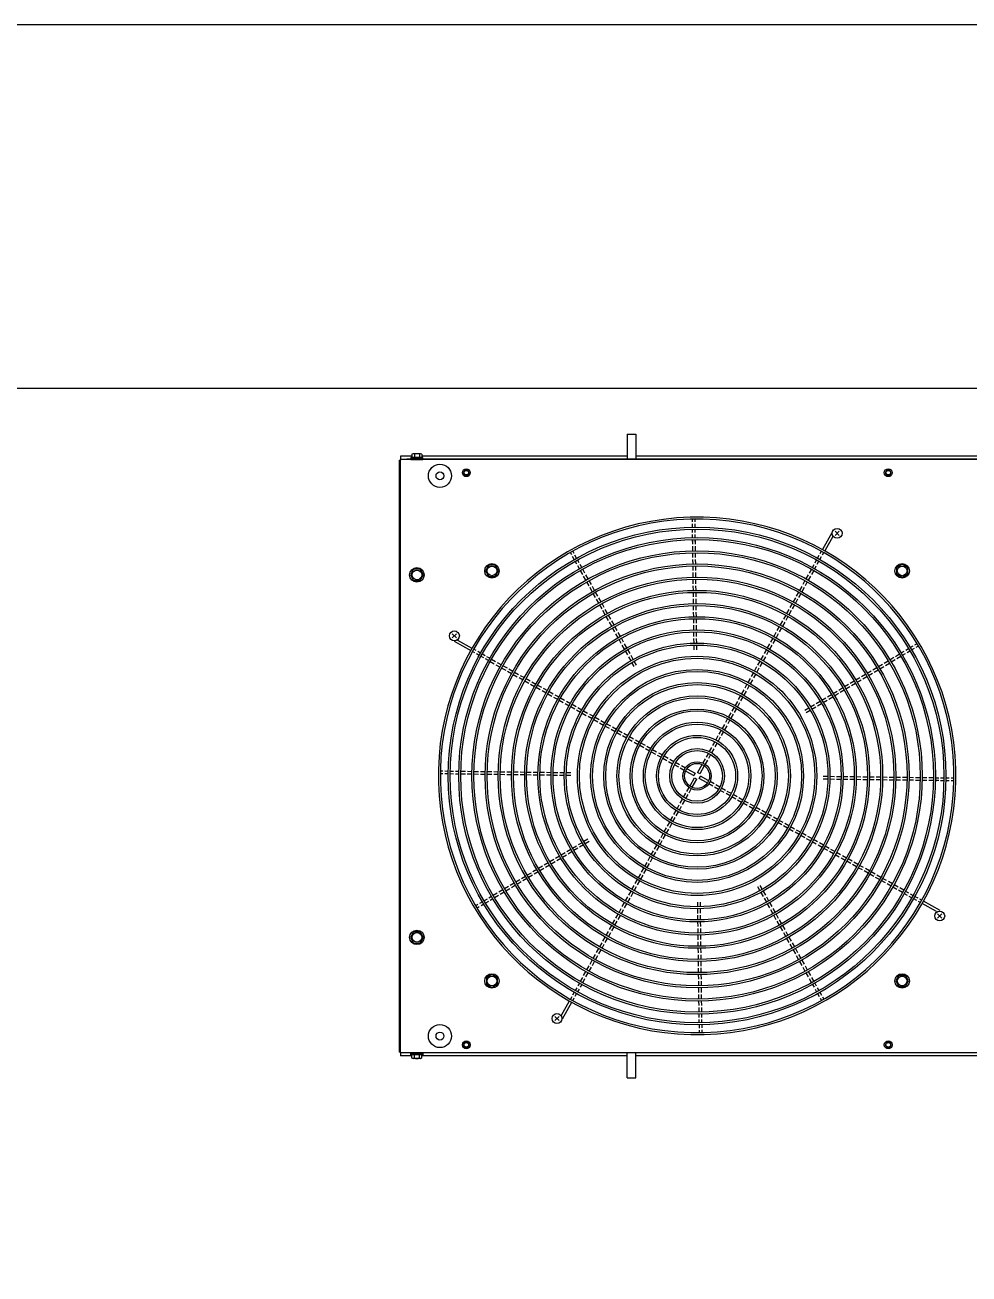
# Model space of a CAD drawing. Header units: millimetres. Extents: x -15161 to 10473752, y -72817 to 33960.
# Drawn here: x -504.7 to -361.5, y -33764.2 to -33574.7 of the extents above; entities that cross this region are included whole.
import ezdxf

# ---------------------------------------------------------------- set-up
doc = ezdxf.new("R2010")
doc.units = ezdxf.units.MM

# ---------------------------------------------------------------- blocks, each defined once
blk = doc.blocks.new('建築底圖1140116')
blk.add_lwpolyline([(1710.08, -21908.9), (-1953.16, -21908.9)])
blk = doc.blocks.new('NAILU')
at = {"linetype": 'ByBlock'}
for p, q in [((1.06, -1.06), (-1.06, 1.06)), ((-1.06, -1.06), (1.06, 1.06))]:
    blk.add_line(p, q, dxfattribs=at)
blk.add_circle((0, 0), 2.5, dxfattribs=at)
blk = doc.blocks.new('機組1140224')
at = {"color": 230}
for p, q in [((7945.38, -33636.75), (7945.38, -33640.57)), ((7945.38, -33636.75), (7946.68, -33636.75)), ((7946.68, -33636.75), (7946.68, -33640.57)), ((7910.86, -33730.5), (7910.86, -33640.7)), ((7910.86, -33640.7), (7910.98, -33640.7)), ((7910.98, -33640.07), (7910.98, -33640.7)), ((7912.73, -33640.07), (7910.98, -33640.07)), ((8090.98, -33640.6), (7910.98, -33640.6)), ((7910.98, -33644.1), (7910.98, -33640.6)), ((7910.98, -33730.48), (7910.98, -33640.72)), ((8090.86, -33640.6), (7911.1, -33640.6)), ((7911.98, -33640.57), (7911.95, -33640.6)), ((7912.58, -33640.57), (7911.98, -33640.57)), ((7912.58, -33640.28), (7912.58, -33640.6)), ((7914.38, -33640.28), (7912.58, -33640.28)), ((7912.58, -33640.44), (7914.38, -33640.44)), ((7912.58, -33640.6), (7914.38, -33640.6)), ((7912.73, -33639.8), (7912.73, -33640.28)), ((7914.04, -33639.73), (7912.92, -33639.73)), ((7913.11, -33639.8), (7913.11, -33640.28)), ((7913.48, -33640.44), (7913.32, -33640.28)), ((7913.64, -33640.44), (7913.48, -33640.28)), ((7913.86, -33639.8), (7913.86, -33640.28)), ((7914.23, -33639.8), (7914.23, -33640.28)), ((7945.38, -33640.07), (7914.23, -33640.07)), ((7914.38, -33640.6), (7914.38, -33640.28)), ((8087.6, -33640.57), (7914.38, -33640.57)), ((8055.28, -33640.07), (7946.68, -33640.07)), ((7955.28, -33650.05), (7955.27, -33649.65)), ((7955.29, -33650.85), (7955.28, -33650.35)), ((7955.68, -33650.05), (7955.67, -33649.65)), ((7955.69, -33650.85), (7955.68, -33650.35)), ((7955.3, -33651.65), (7955.29, -33651.15)), ((7955.31, -33652.45), (7955.3, -33651.95)), ((7955.7, -33651.65), (7955.69, -33651.15)), ((7955.71, -33652.45), (7955.7, -33651.95)), ((7976.4, -33651.74), (7974.99, -33654.26)), ((7976.56, -33652.28), (7975.34, -33654.45)), ((7976.92, -33651.47), (7977.55, -33652.11)), ((7976.92, -33652.11), (7977.55, -33651.47)), ((7955.32, -33653.45), (7955.31, -33652.75)), ((7955.33, -33653.45), (7955.32, -33652.75)), ((7955.34, -33654.45), (7955.33, -33653.75)), ((7955.72, -33653.45), (7955.71, -33652.75)), ((7955.73, -33653.45), (7955.72, -33652.75)), ((7955.74, -33654.45), (7955.73, -33653.75)), ((7936.97, -33655.06), (7936.77, -33654.72)), ((7937.36, -33655.76), (7937.11, -33655.33)), ((7937.32, -33654.87), (7937.12, -33654.52)), ((7937.71, -33655.57), (7937.46, -33655.13)), ((7937.75, -33656.46), (7937.5, -33656.02)), ((7938.1, -33656.26), (7937.85, -33655.83)), ((7955.35, -33655.45), (7955.34, -33654.75)), ((7955.37, -33656.45), (7955.36, -33655.75)), ((7955.75, -33655.45), (7955.74, -33654.75)), ((7955.77, -33656.45), (7955.76, -33655.75)), ((7973.87, -33656.27), (7974.11, -33655.83)), ((7974.22, -33656.46), (7974.46, -33656.03)), ((7974.26, -33655.57), (7974.5, -33655.13)), ((7974.61, -33655.76), (7974.85, -33655.33)), ((7974.65, -33654.87), (7974.85, -33654.52)), ((7975, -33655.07), (7975.19, -33654.72)), ((7938.14, -33657.16), (7937.9, -33656.72)), ((7938.49, -33656.96), (7938.24, -33656.53)), ((7938.63, -33658.03), (7938.29, -33657.42)), ((7938.98, -33657.84), (7938.64, -33657.22)), ((7939.47, -33658.71), (7939.12, -33658.1)), ((7955.38, -33657.45), (7955.37, -33656.75)), ((7955.39, -33658.45), (7955.38, -33657.75)), ((7955.78, -33657.45), (7955.77, -33656.75)), ((7955.79, -33658.45), (7955.78, -33657.75)), ((7972.84, -33658.1), (7972.5, -33658.71)), ((7973.33, -33657.22), (7972.99, -33657.84)), ((7973.68, -33657.42), (7973.34, -33658.03)), ((7973.48, -33656.96), (7973.72, -33656.53)), ((7973.83, -33657.16), (7974.07, -33656.72)), ((7939.12, -33658.9), (7938.77, -33658.29)), ((7939.61, -33659.78), (7939.26, -33659.16)), ((7939.95, -33659.58), (7939.61, -33658.97)), ((7940.09, -33660.65), (7939.75, -33660.04)), ((7940.44, -33660.45), (7940.1, -33659.84)), ((7955.4, -33659.45), (7955.4, -33658.75)), ((7955.42, -33660.45), (7955.41, -33659.75)), ((7955.8, -33659.45), (7955.8, -33658.75)), ((7955.82, -33660.45), (7955.81, -33659.75)), ((7971.86, -33659.84), (7971.52, -33660.45)), ((7972.21, -33660.04), (7971.87, -33660.65)), ((7972.35, -33658.97), (7972.01, -33659.58)), ((7972.7, -33659.16), (7972.36, -33659.78)), ((7973.19, -33658.29), (7972.85, -33658.9)), ((7940.58, -33661.52), (7940.24, -33660.91)), ((7940.93, -33661.33), (7940.59, -33660.71)), ((7941.07, -33662.39), (7940.73, -33661.78)), ((7941.42, -33662.2), (7941.08, -33661.59)), ((7955.43, -33661.45), (7955.42, -33660.75)), ((7955.44, -33662.45), (7955.43, -33661.75)), ((7955.83, -33661.45), (7955.82, -33660.75)), ((7955.84, -33662.45), (7955.83, -33661.75)), ((7970.89, -33661.59), (7970.54, -33662.2)), ((7971.23, -33661.78), (7970.89, -33662.39)), ((7971.37, -33660.71), (7971.03, -33661.33)), ((7971.72, -33660.91), (7971.38, -33661.52)), ((7941.56, -33663.27), (7941.22, -33662.65)), ((7941.91, -33663.07), (7941.57, -33662.46)), ((7942.05, -33664.14), (7941.71, -33663.53)), ((7942.4, -33663.94), (7942.06, -33663.33)), ((7955.46, -33663.45), (7955.45, -33662.75)), ((7955.47, -33664.45), (7955.46, -33663.75)), ((7955.86, -33663.45), (7955.85, -33662.75)), ((7955.87, -33664.45), (7955.86, -33663.75)), ((7969.91, -33663.33), (7969.57, -33663.94)), ((7970.26, -33663.53), (7969.91, -33664.14)), ((7970.4, -33662.46), (7970.05, -33663.07)), ((7970.75, -33662.65), (7970.4, -33663.27)), ((7942.54, -33665.01), (7942.2, -33664.4)), ((7942.89, -33664.81), (7942.55, -33664.2)), ((7943.03, -33665.88), (7942.68, -33665.27)), ((7943.38, -33665.69), (7943.03, -33665.08)), ((7955.48, -33665.45), (7955.47, -33664.75)), ((7955.5, -33666.45), (7955.49, -33665.75)), ((7955.88, -33665.45), (7955.87, -33664.75)), ((7955.9, -33666.45), (7955.89, -33665.75)), ((7968.93, -33665.08), (7968.59, -33665.69)), ((7969.28, -33665.27), (7968.94, -33665.88)), ((7969.42, -33664.2), (7969.08, -33664.81)), ((7969.77, -33664.4), (7969.43, -33665.01)), ((7943.52, -33666.76), (7943.17, -33666.14)), ((7943.86, -33666.56), (7943.52, -33665.95)), ((7944, -33667.63), (7943.66, -33667.02)), ((7944.35, -33667.43), (7944.01, -33666.82)), ((7944.84, -33668.3), (7944.5, -33667.69)), ((7955.51, -33667.45), (7955.5, -33666.75)), ((7955.52, -33668.45), (7955.51, -33667.75)), ((7955.91, -33667.45), (7955.9, -33666.75)), ((7955.92, -33668.45), (7955.91, -33667.75)), ((7967.46, -33667.69), (7967.12, -33668.3)), ((7967.95, -33666.82), (7967.61, -33667.43)), ((7968.3, -33667.02), (7967.96, -33667.63)), ((7968.44, -33665.95), (7968.1, -33666.56)), ((7968.79, -33666.14), (7968.45, -33666.76)), ((7919.12, -33668.18), (7921.64, -33669.59)), ((7919.66, -33668.02), (7921.84, -33669.24)), ((7922.45, -33669.58), (7922.1, -33669.39)), ((7944.49, -33668.5), (7944.15, -33667.89)), ((7944.98, -33669.37), (7944.64, -33668.76)), ((7945.33, -33669.18), (7944.99, -33668.57)), ((7945.47, -33670.25), (7945.13, -33669.63)), ((7945.82, -33670.05), (7945.48, -33669.44)), ((7955.53, -33669.45), (7955.53, -33668.75)), ((7955.93, -33669.45), (7955.93, -33668.75)), ((7966.49, -33669.44), (7966.14, -33670.05)), ((7966.84, -33669.63), (7966.49, -33670.25)), ((7966.98, -33668.57), (7966.63, -33669.18)), ((7967.32, -33668.76), (7966.98, -33669.37)), ((7967.81, -33667.89), (7967.47, -33668.5)), ((7987.64, -33669.54), (7988.07, -33669.28)), ((7987.84, -33669.88), (7988.27, -33669.63)), ((7988.32, -33669.13), (7988.75, -33668.87)), ((7988.53, -33669.47), (7988.96, -33669.22)), ((7989.01, -33668.72), (7989.36, -33668.52)), ((7989.22, -33669.06), (7989.56, -33668.86)), ((7922.25, -33669.93), (7921.9, -33669.73)), ((7922.95, -33670.32), (7922.52, -33670.08)), ((7923.15, -33669.97), (7922.71, -33669.73)), ((7923.65, -33670.71), (7923.21, -33670.47)), ((7923.85, -33670.36), (7923.41, -33670.12)), ((7924.35, -33671.1), (7923.91, -33670.86)), ((7924.54, -33670.75), (7924.11, -33670.51)), ((7924.61, -33671.25), (7925.22, -33671.59)), ((7924.8, -33670.9), (7925.41, -33671.24)), ((7925.68, -33671.39), (7926.29, -33671.73)), ((7945.96, -33671.12), (7945.62, -33670.51)), ((7946.31, -33670.92), (7945.97, -33670.31)), ((7946.45, -33671.99), (7946.11, -33671.38)), ((7946.8, -33671.79), (7946.46, -33671.18)), ((7965.51, -33671.18), (7965.17, -33671.79)), ((7965.86, -33671.38), (7965.52, -33671.99)), ((7966, -33670.31), (7965.66, -33670.92)), ((7966.35, -33670.51), (7966, -33671.12)), ((7984.37, -33671.48), (7984.97, -33671.12)), ((7984.58, -33671.83), (7985.18, -33671.47)), ((7985.23, -33670.97), (7985.83, -33670.61)), ((7985.44, -33671.31), (7986.04, -33670.96)), ((7986.09, -33670.46), (7986.69, -33670.1)), ((7986.29, -33670.8), (7986.9, -33670.45)), ((7986.95, -33669.95), (7987.38, -33669.69)), ((7987.15, -33670.29), (7987.58, -33670.03)), ((7925.48, -33671.74), (7926.09, -33672.08)), ((7926.35, -33672.23), (7926.96, -33672.57)), ((7926.55, -33671.88), (7927.16, -33672.22)), ((7927.23, -33672.72), (7927.84, -33673.06)), ((7927.42, -33672.37), (7928.03, -33672.71)), ((7928.1, -33673.21), (7928.71, -33673.55)), ((7928.29, -33672.86), (7928.9, -33673.2)), ((7929.17, -33673.35), (7929.78, -33673.69)), ((7964.53, -33672.93), (7964.19, -33673.54)), ((7964.88, -33673.12), (7964.54, -33673.73)), ((7965.02, -33672.06), (7964.68, -33672.67)), ((7965.37, -33672.25), (7965.03, -33672.86)), ((7980.93, -33673.53), (7981.53, -33673.17)), ((7981.79, -33673.02), (7982.39, -33672.66)), ((7982, -33673.36), (7982.6, -33673)), ((7982.65, -33672.5), (7983.25, -33672.15)), ((7982.86, -33672.85), (7983.46, -33672.49)), ((7983.51, -33671.99), (7984.11, -33671.63)), ((7983.72, -33672.34), (7984.32, -33671.98)), ((7928.97, -33673.69), (7929.58, -33674.04)), ((7929.84, -33674.18), (7930.45, -33674.53)), ((7930.04, -33673.83), (7930.65, -33674.18)), ((7930.72, -33674.67), (7931.33, -33675.01)), ((7930.91, -33674.32), (7931.52, -33674.67)), ((7931.59, -33675.16), (7932.2, -33675.5)), ((7931.78, -33674.81), (7932.39, -33675.15)), ((7932.66, -33675.3), (7933.27, -33675.64)), ((7963.55, -33674.67), (7963.21, -33675.28)), ((7963.9, -33674.87), (7963.56, -33675.48)), ((7964.04, -33673.8), (7963.7, -33674.41)), ((7964.39, -33674), (7964.05, -33674.61)), ((7977.5, -33675.57), (7978.1, -33675.21)), ((7978.35, -33675.06), (7978.96, -33674.7)), ((7978.56, -33675.4), (7979.16, -33675.05)), ((7979.21, -33674.55), (7979.82, -33674.19)), ((7979.42, -33674.89), (7980.02, -33674.53)), ((7980.07, -33674.04), (7980.68, -33673.68)), ((7980.28, -33674.38), (7980.88, -33674.02)), ((7981.14, -33673.87), (7981.74, -33673.51)), ((7932.46, -33675.65), (7933.07, -33675.99)), ((7933.33, -33676.14), (7933.94, -33676.48)), ((7933.53, -33675.79), (7934.14, -33676.13)), ((7934.21, -33676.63), (7934.82, -33676.97)), ((7934.4, -33676.28), (7935.01, -33676.62)), ((7935.08, -33677.12), (7935.69, -33677.46)), ((7935.27, -33676.77), (7935.88, -33677.11)), ((7962.58, -33676.42), (7962.23, -33677.03)), ((7962.93, -33676.61), (7962.58, -33677.22)), ((7963.06, -33675.55), (7962.72, -33676.16)), ((7963.41, -33675.74), (7963.07, -33676.35)), ((7974.92, -33677.1), (7975.52, -33676.75)), ((7975.12, -33677.45), (7975.72, -33677.09)), ((7975.78, -33676.59), (7976.38, -33676.24)), ((7975.98, -33676.94), (7976.58, -33676.58)), ((7976.64, -33676.08), (7977.24, -33675.72)), ((7976.84, -33676.43), (7977.44, -33676.07)), ((7977.7, -33675.91), (7978.3, -33675.56)), ((7935.95, -33677.61), (7936.56, -33677.95)), ((7936.15, -33677.26), (7936.76, -33677.6)), ((7936.82, -33678.09), (7937.43, -33678.44)), ((7937.02, -33677.74), (7937.63, -33678.09)), ((7937.7, -33678.58), (7938.31, -33678.92)), ((7937.89, -33678.23), (7938.5, -33678.58)), ((7938.57, -33679.07), (7939.18, -33679.41)), ((7938.76, -33678.72), (7939.37, -33679.06)), ((7961.11, -33679.04), (7960.77, -33679.65)), ((7961.6, -33678.16), (7961.26, -33678.77)), ((7961.95, -33678.36), (7961.61, -33678.97)), ((7962.09, -33677.29), (7961.75, -33677.9)), ((7962.44, -33677.49), (7962.09, -33678.1)), ((7972.34, -33678.64), (7972.94, -33678.28)), ((7972.54, -33678.98), (7973.14, -33678.62)), ((7973.2, -33678.13), (7973.8, -33677.77)), ((7973.4, -33678.47), (7974, -33678.11)), ((7974.06, -33677.62), (7974.66, -33677.26)), ((7974.26, -33677.96), (7974.86, -33677.6)), ((7939.44, -33679.56), (7940.05, -33679.9)), ((7939.64, -33679.21), (7940.25, -33679.55)), ((7940.31, -33680.05), (7940.92, -33680.39)), ((7940.51, -33679.7), (7941.12, -33680.04)), ((7941.18, -33680.54), (7941.8, -33680.88)), ((7941.38, -33680.19), (7941.99, -33680.53)), ((7942.25, -33680.68), (7942.86, -33681.02)), ((7960.13, -33680.78), (7959.79, -33681.39)), ((7960.48, -33680.98), (7960.14, -33681.59)), ((7960.62, -33679.91), (7960.28, -33680.52)), ((7960.97, -33680.1), (7960.63, -33680.72)), ((7961.46, -33679.23), (7961.12, -33679.84)), ((7942.06, -33681.03), (7942.67, -33681.37)), ((7942.93, -33681.52), (7943.54, -33681.86)), ((7943.13, -33681.17), (7943.74, -33681.51)), ((7943.8, -33682), (7944.41, -33682.35)), ((7944, -33681.66), (7944.61, -33682)), ((7944.68, -33682.49), (7945.29, -33682.84)), ((7944.87, -33682.14), (7945.48, -33682.49)), ((7945.74, -33682.63), (7946.35, -33682.97)), ((7959.15, -33682.53), (7958.81, -33683.14)), ((7959.5, -33682.72), (7959.16, -33683.33)), ((7959.64, -33681.65), (7959.3, -33682.27)), ((7959.99, -33681.85), (7959.65, -33682.46)), ((7945.55, -33682.98), (7946.16, -33683.32)), ((7946.42, -33683.47), (7947.03, -33683.81)), ((7946.62, -33683.12), (7947.23, -33683.46)), ((7947.29, -33683.96), (7947.9, -33684.3)), ((7947.49, -33683.61), (7948.1, -33683.95)), ((7948.17, -33684.45), (7948.78, -33684.79)), ((7948.36, -33684.1), (7948.97, -33684.44)), ((7949.23, -33684.59), (7949.84, -33684.93)), ((7958.18, -33684.27), (7957.83, -33684.88)), ((7958.52, -33684.47), (7958.18, -33685.08)), ((7958.67, -33683.4), (7958.32, -33684.01)), ((7959.01, -33683.6), (7958.67, -33684.21)), ((7949.04, -33684.94), (7949.65, -33685.28)), ((7949.91, -33685.43), (7950.52, -33685.77)), ((7950.11, -33685.08), (7950.72, -33685.42)), ((7950.78, -33685.92), (7951.39, -33686.26)), ((7950.98, -33685.57), (7951.59, -33685.91)), ((7951.66, -33686.4), (7952.27, -33686.75)), ((7951.85, -33686.06), (7952.46, -33686.4)), ((7952.73, -33686.54), (7953.34, -33686.89)), ((7957.2, -33686.02), (7956.85, -33686.63)), ((7957.55, -33686.22), (7957.2, -33686.83)), ((7957.69, -33685.15), (7957.34, -33685.76)), ((7958.04, -33685.34), (7957.69, -33685.95)), ((7917.43, -33688.3), (7917.03, -33688.29)), ((7917.44, -33687.9), (7917.04, -33687.89)), ((7918.23, -33688.31), (7917.73, -33688.3)), ((7918.24, -33687.91), (7917.74, -33687.9)), ((7919.03, -33688.32), (7918.53, -33688.31)), ((7919.04, -33687.92), (7918.54, -33687.91)), ((7919.83, -33688.33), (7919.33, -33688.32)), ((7919.84, -33687.93), (7919.34, -33687.92)), ((7920.83, -33688.34), (7920.13, -33688.33)), ((7920.84, -33687.94), (7920.14, -33687.93)), ((7921.83, -33688.36), (7921.13, -33688.35)), ((7921.84, -33687.96), (7921.14, -33687.95)), ((7922.83, -33688.37), (7922.13, -33688.36)), ((7922.84, -33687.97), (7922.14, -33687.96)), ((7923.83, -33688.38), (7923.13, -33688.37)), ((7923.84, -33687.98), (7923.14, -33687.97)), ((7924.83, -33688.4), (7924.13, -33688.39)), ((7924.84, -33688), (7924.14, -33687.99)), ((7925.83, -33688.41), (7925.13, -33688.4)), ((7925.84, -33688.01), (7925.14, -33688)), ((7926.83, -33688.42), (7926.13, -33688.41)), ((7926.84, -33688.02), (7926.14, -33688.01)), ((7927.83, -33688.43), (7927.13, -33688.42)), ((7927.84, -33688.03), (7927.14, -33688.02)), ((7928.83, -33688.45), (7928.13, -33688.44)), ((7928.84, -33688.05), (7928.14, -33688.04)), ((7929.83, -33688.46), (7929.13, -33688.45)), ((7929.84, -33688.06), (7929.14, -33688.05)), ((7930.83, -33688.47), (7930.13, -33688.46)), ((7930.84, -33688.07), (7930.14, -33688.06)), ((7931.83, -33688.49), (7931.13, -33688.48)), ((7931.84, -33688.09), (7931.14, -33688.08)), ((7932.83, -33688.5), (7932.13, -33688.49)), ((7932.84, -33688.1), (7932.14, -33688.09)), ((7933.83, -33688.51), (7933.13, -33688.5)), ((7933.84, -33688.11), (7933.14, -33688.1)), ((7934.83, -33688.52), (7934.13, -33688.52)), ((7934.84, -33688.12), (7934.14, -33688.12)), ((7935.83, -33688.54), (7935.13, -33688.53)), ((7935.84, -33688.14), (7935.14, -33688.13)), ((7936.83, -33688.55), (7936.13, -33688.54)), ((7936.84, -33688.15), (7936.14, -33688.14)), ((7952.53, -33686.89), (7953.14, -33687.24)), ((7953.4, -33687.38), (7954.02, -33687.73)), ((7953.6, -33687.03), (7954.21, -33687.38)), ((7954.28, -33687.87), (7955.48, -33688.55)), ((7954.48, -33687.52), (7955.68, -33688.2)), ((7955.68, -33688.2), (7955.48, -33688.55)), ((7956.71, -33686.9), (7956.03, -33688.1)), ((7956.38, -33688.3), (7956.03, -33688.1)), ((7957.06, -33687.09), (7956.38, -33688.3)), ((7954.42, -33690.98), (7954.76, -33690.37)), ((7954.91, -33690.1), (7955.58, -33688.9)), ((7955.26, -33690.3), (7955.93, -33689.1)), ((7955.58, -33688.9), (7955.93, -33689.1)), ((7956.28, -33689), (7956.48, -33688.65)), ((7957.49, -33689.67), (7956.28, -33689)), ((7957.68, -33689.32), (7956.48, -33688.65)), ((7958.36, -33690.16), (7957.75, -33689.82)), ((7958.56, -33689.81), (7957.95, -33689.47)), ((7959.24, -33690.65), (7958.63, -33690.31)), ((7959.43, -33690.3), (7958.82, -33689.96)), ((7960.31, -33690.79), (7959.7, -33690.45)), ((7975.13, -33688.65), (7975.83, -33688.66)), ((7975.13, -33689.05), (7975.83, -33689.06)), ((7976.13, -33688.66), (7976.83, -33688.67)), ((7976.13, -33689.06), (7976.83, -33689.07)), ((7977.13, -33688.67), (7977.83, -33688.68)), ((7977.13, -33689.07), (7977.83, -33689.08)), ((7978.13, -33688.68), (7978.83, -33688.69)), ((7978.13, -33689.08), (7978.83, -33689.09)), ((7979.13, -33688.7), (7979.83, -33688.71)), ((7979.13, -33689.1), (7979.83, -33689.11)), ((7980.13, -33688.71), (7980.83, -33688.72)), ((7980.13, -33689.11), (7980.83, -33689.12)), ((7981.13, -33688.72), (7981.83, -33688.73)), ((7981.13, -33689.12), (7981.83, -33689.13)), ((7982.13, -33688.74), (7982.83, -33688.75)), ((7982.13, -33689.14), (7982.83, -33689.15)), ((7983.13, -33688.75), (7983.83, -33688.76)), ((7983.13, -33689.15), (7983.83, -33689.16)), ((7984.13, -33688.76), (7984.83, -33688.77)), ((7984.13, -33689.16), (7984.83, -33689.17)), ((7985.13, -33688.78), (7985.83, -33688.78)), ((7985.13, -33689.18), (7985.83, -33689.18)), ((7986.13, -33688.79), (7986.83, -33688.8)), ((7986.13, -33689.19), (7986.83, -33689.2)), ((7987.13, -33688.8), (7987.83, -33688.81)), ((7987.13, -33689.2), (7987.83, -33689.21)), ((7988.13, -33688.81), (7988.83, -33688.82)), ((7988.13, -33689.21), (7988.83, -33689.22)), ((7989.13, -33688.83), (7989.83, -33688.84)), ((7989.13, -33689.23), (7989.83, -33689.24)), ((7990.13, -33688.84), (7990.83, -33688.85)), ((7990.13, -33689.24), (7990.83, -33689.25)), ((7991.13, -33688.85), (7991.83, -33688.86)), ((7991.13, -33689.25), (7991.83, -33689.26)), ((7992.13, -33688.87), (7992.63, -33688.87)), ((7992.13, -33689.27), (7992.63, -33689.27)), ((7992.93, -33688.88), (7993.43, -33688.88)), ((7992.93, -33689.28), (7993.43, -33689.28)), ((7993.73, -33688.89), (7994.23, -33688.89)), ((7993.73, -33689.29), (7994.23, -33689.29)), ((7994.53, -33688.9), (7994.93, -33688.9)), ((7994.53, -33689.3), (7994.93, -33689.3)), ((7953.44, -33692.73), (7953.78, -33692.12)), ((7953.79, -33692.92), (7954.13, -33692.31)), ((7953.93, -33691.85), (7954.27, -33691.24)), ((7954.28, -33692.05), (7954.62, -33691.44)), ((7954.77, -33691.18), (7955.11, -33690.56)), ((7960.11, -33691.14), (7959.5, -33690.8)), ((7960.98, -33691.63), (7960.37, -33691.29)), ((7961.18, -33691.28), (7960.57, -33690.94)), ((7961.86, -33692.12), (7961.25, -33691.78)), ((7962.05, -33691.77), (7961.44, -33691.43)), ((7962.73, -33692.61), (7962.12, -33692.27)), ((7962.93, -33692.26), (7962.32, -33691.92)), ((7952.46, -33694.47), (7952.8, -33693.86)), ((7952.81, -33694.67), (7953.15, -33694.06)), ((7952.95, -33693.6), (7953.29, -33692.99)), ((7953.3, -33693.8), (7953.64, -33693.19)), ((7963.6, -33693.1), (7962.99, -33692.75)), ((7963.8, -33692.75), (7963.19, -33692.41)), ((7964.48, -33693.59), (7963.87, -33693.24)), ((7964.67, -33693.24), (7964.06, -33692.89)), ((7965.35, -33694.07), (7964.74, -33693.73)), ((7965.54, -33693.73), (7964.93, -33693.38)), ((7966.22, -33694.56), (7965.61, -33694.22)), ((7966.42, -33694.21), (7965.81, -33693.87)), ((7951.48, -33696.22), (7951.83, -33695.61)), ((7951.83, -33696.41), (7952.17, -33695.8)), ((7951.97, -33695.35), (7952.31, -33694.74)), ((7952.32, -33695.54), (7952.66, -33694.93)), ((7967.09, -33695.05), (7966.48, -33694.71)), ((7967.29, -33694.7), (7966.68, -33694.36)), ((7967.97, -33695.54), (7967.36, -33695.2)), ((7968.16, -33695.19), (7967.55, -33694.85)), ((7968.84, -33696.03), (7968.23, -33695.69)), ((7969.03, -33695.68), (7968.42, -33695.34)), ((7969.71, -33696.52), (7969.1, -33696.18)), ((7969.91, -33696.17), (7969.3, -33695.83)), ((7950.51, -33697.96), (7950.85, -33697.35)), ((7950.85, -33698.16), (7951.2, -33697.55)), ((7950.99, -33697.09), (7951.34, -33696.48)), ((7951.34, -33697.29), (7951.69, -33696.68)), ((7970.58, -33697.01), (7969.97, -33696.67)), ((7970.78, -33696.66), (7970.17, -33696.32)), ((7971.46, -33697.5), (7970.85, -33697.15)), ((7971.65, -33697.15), (7971.04, -33696.81)), ((7972.33, -33697.99), (7971.72, -33697.64)), ((7972.52, -33697.64), (7971.91, -33697.29)), ((7973.4, -33698.12), (7972.79, -33697.78)), ((7936.84, -33699.75), (7936.24, -33700.11)), ((7937.7, -33699.24), (7937.1, -33699.59)), ((7937.91, -33699.58), (7937.31, -33699.94)), ((7938.56, -33698.73), (7937.96, -33699.08)), ((7938.77, -33699.07), (7938.16, -33699.43)), ((7939.42, -33698.21), (7938.82, -33698.57)), ((7939.63, -33698.56), (7939.02, -33698.92)), ((7949.04, -33700.58), (7949.38, -33699.97)), ((7949.53, -33699.71), (7949.87, -33699.1)), ((7949.88, -33699.91), (7950.22, -33699.29)), ((7950.02, -33698.84), (7950.36, -33698.23)), ((7950.37, -33699.03), (7950.71, -33698.42)), ((7973.2, -33698.47), (7972.59, -33698.13)), ((7974.07, -33698.96), (7973.46, -33698.62)), ((7974.27, -33698.61), (7973.66, -33698.27)), ((7974.95, -33699.45), (7974.34, -33699.11)), ((7975.14, -33699.1), (7974.53, -33698.76)), ((7975.82, -33699.94), (7975.21, -33699.6)), ((7976.01, -33699.59), (7975.4, -33699.25)), ((7976.89, -33700.08), (7976.28, -33699.74)), ((7933.4, -33701.79), (7932.8, -33702.15)), ((7934.26, -33701.28), (7933.66, -33701.64)), ((7934.47, -33701.63), (7933.87, -33701.98)), ((7935.12, -33700.77), (7934.52, -33701.13)), ((7935.33, -33701.11), (7934.73, -33701.47)), ((7935.98, -33700.26), (7935.38, -33700.62)), ((7936.19, -33700.6), (7935.59, -33700.96)), ((7937.05, -33700.09), (7936.45, -33700.45)), ((7948.06, -33702.33), (7948.4, -33701.72)), ((7948.55, -33701.45), (7948.89, -33700.84)), ((7948.9, -33701.65), (7949.24, -33701.04)), ((7949.39, -33700.78), (7949.73, -33700.17)), ((7976.69, -33700.43), (7976.08, -33700.09)), ((7977.56, -33700.92), (7976.95, -33700.58)), ((7977.76, -33700.57), (7977.15, -33700.23)), ((7978.44, -33701.41), (7977.83, -33701.06)), ((7978.63, -33701.06), (7978.02, -33700.72)), ((7979.31, -33701.9), (7978.7, -33701.55)), ((7979.5, -33701.55), (7978.89, -33701.2)), ((7980.38, -33702.04), (7979.77, -33701.69)), ((7930.83, -33703.33), (7930.22, -33703.68)), ((7931.03, -33703.67), (7930.43, -33704.03)), ((7931.69, -33702.82), (7931.08, -33703.17)), ((7931.89, -33703.16), (7931.29, -33703.52)), ((7932.55, -33702.3), (7931.94, -33702.66)), ((7932.75, -33702.65), (7932.15, -33703.01)), ((7933.61, -33702.14), (7933.01, -33702.49)), ((7947.08, -33704.07), (7947.43, -33703.46)), ((7947.43, -33704.27), (7947.78, -33703.66)), ((7947.57, -33703.2), (7947.91, -33702.59)), ((7947.92, -33703.4), (7948.26, -33702.78)), ((7948.41, -33702.52), (7948.75, -33701.91)), ((7980.18, -33702.38), (7979.57, -33702.04)), ((7981.05, -33702.87), (7980.44, -33702.53)), ((7981.25, -33702.52), (7980.64, -33702.18)), ((7981.93, -33703.36), (7981.31, -33703.02)), ((7982.12, -33703.01), (7981.51, -33702.67)), ((7982.8, -33703.85), (7982.19, -33703.51)), ((7982.99, -33703.5), (7982.38, -33703.16)), ((7983.87, -33703.99), (7983.26, -33703.65)), ((7927.39, -33705.37), (7926.79, -33705.73)), ((7928.25, -33704.86), (7927.65, -33705.22)), ((7928.45, -33705.2), (7927.85, -33705.56)), ((7929.11, -33704.35), (7928.51, -33704.71)), ((7929.31, -33704.69), (7928.71, -33705.05)), ((7929.97, -33703.84), (7929.37, -33704.2)), ((7930.17, -33704.18), (7929.57, -33704.54)), ((7946.11, -33705.82), (7946.45, -33705.21)), ((7946.46, -33706.01), (7946.8, -33705.4)), ((7946.6, -33704.94), (7946.94, -33704.33)), ((7946.94, -33705.14), (7947.29, -33704.53)), ((7965.17, -33705.4), (7965.51, -33706.01)), ((7965.52, -33705.21), (7965.86, -33705.82)), ((7983.67, -33704.34), (7983.06, -33704)), ((7984.54, -33704.83), (7983.93, -33704.49)), ((7984.74, -33704.48), (7984.13, -33704.14)), ((7985.42, -33705.32), (7984.8, -33704.97)), ((7985.61, -33704.97), (7985, -33704.63)), ((7986.29, -33705.81), (7985.68, -33705.46)), ((7986.48, -33705.46), (7985.87, -33705.11)), ((7987.36, -33705.95), (7986.74, -33705.6)), ((7924.12, -33707.31), (7923.69, -33707.57)), ((7924.81, -33706.9), (7924.38, -33707.16)), ((7925.01, -33707.25), (7924.58, -33707.5)), ((7925.67, -33706.39), (7925.07, -33706.75)), ((7925.87, -33706.74), (7925.27, -33707.1)), ((7926.53, -33705.88), (7925.93, -33706.24)), ((7926.73, -33706.23), (7926.13, -33706.58)), ((7927.59, -33705.71), (7926.99, -33706.07)), ((7945.13, -33707.56), (7945.47, -33706.95)), ((7945.48, -33707.76), (7945.82, -33707.15)), ((7945.62, -33706.69), (7945.96, -33706.08)), ((7945.97, -33706.89), (7946.31, -33706.27)), ((7965.66, -33706.27), (7966, -33706.89)), ((7966, -33706.08), (7966.35, -33706.69)), ((7966.14, -33707.15), (7966.49, -33707.76)), ((7966.49, -33706.95), (7966.84, -33707.56)), ((7987.16, -33706.29), (7986.55, -33705.95)), ((7987.42, -33706.44), (7987.86, -33706.69)), ((7987.62, -33706.09), (7988.05, -33706.34)), ((7988.12, -33706.83), (7988.56, -33707.08)), ((7988.31, -33706.48), (7988.75, -33706.73)), ((7988.82, -33707.22), (7989.25, -33707.47)), ((7989.01, -33706.88), (7989.45, -33707.12)), ((7989.71, -33707.27), (7990.06, -33707.46)), ((7922.75, -33708.13), (7922.4, -33708.33)), ((7922.95, -33708.47), (7922.61, -33708.68)), ((7923.43, -33707.72), (7923, -33707.98)), ((7923.64, -33708.06), (7923.21, -33708.32)), ((7924.33, -33707.66), (7923.9, -33707.91)), ((7944.15, -33709.31), (7944.49, -33708.7)), ((7944.5, -33709.5), (7944.84, -33708.89)), ((7944.64, -33708.43), (7944.98, -33707.82)), ((7944.99, -33708.63), (7945.33, -33708.02)), ((7956.03, -33707.75), (7956.04, -33708.45)), ((7956.04, -33708.75), (7956.05, -33709.45)), ((7956.43, -33707.74), (7956.44, -33708.44)), ((7956.44, -33708.74), (7956.45, -33709.44)), ((7966.63, -33708.02), (7966.98, -33708.63)), ((7966.98, -33707.82), (7967.32, -33708.43)), ((7967.12, -33708.89), (7967.46, -33709.5)), ((7967.47, -33708.7), (7967.81, -33709.31)), ((7989.51, -33707.62), (7989.86, -33707.81)), ((7992.3, -33709.17), (7990.13, -33707.96)), ((7992.84, -33709.02), (7990.32, -33707.61)), ((7942.68, -33711.92), (7943.03, -33711.31)), ((7943.17, -33711.05), (7943.52, -33710.44)), ((7943.52, -33711.25), (7943.86, -33710.64)), ((7943.66, -33710.18), (7944, -33709.57)), ((7944.01, -33710.37), (7944.35, -33709.76)), ((7956.06, -33709.75), (7956.06, -33710.45)), ((7956.07, -33710.75), (7956.08, -33711.45)), ((7956.46, -33709.74), (7956.46, -33710.44)), ((7956.47, -33710.74), (7956.48, -33711.44)), ((7967.61, -33709.76), (7967.95, -33710.37)), ((7967.96, -33709.57), (7968.3, -33710.18)), ((7968.1, -33710.64), (7968.44, -33711.25)), ((7968.45, -33710.44), (7968.79, -33711.05)), ((7968.94, -33711.31), (7969.28, -33711.92)), ((7993.11, -33709.53), (7992.47, -33710.17)), ((7992.47, -33709.53), (7993.11, -33710.17)), ((7941.71, -33713.67), (7942.05, -33713.06)), ((7942.2, -33712.8), (7942.54, -33712.19)), ((7942.55, -33712.99), (7942.89, -33712.38)), ((7943.03, -33712.12), (7943.38, -33711.51)), ((7956.08, -33711.75), (7956.09, -33712.45)), ((7956.09, -33712.75), (7956.1, -33713.45)), ((7956.48, -33711.74), (7956.49, -33712.44)), ((7956.49, -33712.74), (7956.5, -33713.44)), ((7968.59, -33711.51), (7968.93, -33712.12)), ((7969.08, -33712.38), (7969.42, -33712.99)), ((7969.43, -33712.19), (7969.77, -33712.8)), ((7969.91, -33713.06), (7970.26, -33713.67)), ((7940.73, -33715.41), (7941.07, -33714.8)), ((7941.08, -33715.61), (7941.42, -33715)), ((7941.22, -33714.54), (7941.56, -33713.93)), ((7941.57, -33714.74), (7941.91, -33714.13)), ((7942.06, -33713.86), (7942.4, -33713.25)), ((7956.11, -33713.75), (7956.12, -33714.45)), ((7956.12, -33714.75), (7956.13, -33715.45)), ((7956.51, -33713.74), (7956.52, -33714.44)), ((7956.52, -33714.74), (7956.53, -33715.44)), ((7969.57, -33713.25), (7969.91, -33713.86)), ((7970.05, -33714.13), (7970.4, -33714.74)), ((7970.4, -33713.93), (7970.75, -33714.54)), ((7970.54, -33715), (7970.89, -33715.61)), ((7970.89, -33714.8), (7971.23, -33715.41)), ((7939.75, -33717.16), (7940.09, -33716.55)), ((7940.1, -33717.35), (7940.44, -33716.74)), ((7940.24, -33716.29), (7940.58, -33715.68)), ((7940.59, -33716.48), (7940.93, -33715.87)), ((7956.13, -33715.75), (7956.14, -33716.45)), ((7956.15, -33716.75), (7956.16, -33717.45)), ((7956.53, -33715.74), (7956.54, -33716.44)), ((7956.55, -33716.74), (7956.56, -33717.44)), ((7971.03, -33715.87), (7971.37, -33716.48)), ((7971.38, -33715.68), (7971.72, -33716.29)), ((7971.52, -33716.74), (7971.86, -33717.35)), ((7971.87, -33716.55), (7972.21, -33717.16)), ((7938.77, -33718.9), (7939.12, -33718.29)), ((7939.12, -33719.1), (7939.47, -33718.49)), ((7939.26, -33718.03), (7939.61, -33717.42)), ((7939.61, -33718.23), (7939.95, -33717.62)), ((7956.16, -33717.75), (7956.17, -33718.45)), ((7956.17, -33718.75), (7956.18, -33719.45)), ((7956.56, -33717.74), (7956.57, -33718.44)), ((7956.57, -33718.74), (7956.58, -33719.44)), ((7972.01, -33717.62), (7972.35, -33718.23)), ((7972.36, -33717.42), (7972.7, -33718.03)), ((7972.5, -33718.49), (7972.84, -33719.1)), ((7972.85, -33718.29), (7973.19, -33718.9)), ((7937.75, -33720.74), (7937.5, -33721.17)), ((7938.14, -33720.04), (7937.89, -33720.47)), ((7938.49, -33720.23), (7938.24, -33720.67)), ((7938.29, -33719.78), (7938.63, -33719.17)), ((7938.64, -33719.97), (7938.98, -33719.36)), ((7956.19, -33719.75), (7956.19, -33720.45)), ((7956.2, -33720.75), (7956.21, -33721.45)), ((7956.59, -33719.74), (7956.59, -33720.44)), ((7956.6, -33720.74), (7956.61, -33721.44)), ((7972.99, -33719.36), (7973.33, -33719.97)), ((7973.34, -33719.17), (7973.68, -33719.78)), ((7973.48, -33720.23), (7973.72, -33720.67)), ((7973.82, -33720.04), (7974.07, -33720.47)), ((7974.22, -33720.74), (7974.46, -33721.17)), ((7936.96, -33722.13), (7936.77, -33722.48)), ((7937.36, -33721.43), (7937.11, -33721.87)), ((7937.31, -33722.33), (7937.12, -33722.68)), ((7937.7, -33721.63), (7937.46, -33722.06)), ((7938.1, -33720.93), (7937.85, -33721.37)), ((7956.21, -33721.75), (7956.22, -33722.45)), ((7956.61, -33721.74), (7956.62, -33722.44)), ((7973.87, -33720.93), (7974.11, -33721.37)), ((7974.26, -33721.63), (7974.5, -33722.07)), ((7974.61, -33721.43), (7974.85, -33721.87)), ((7974.65, -33722.33), (7974.84, -33722.68)), ((7975, -33722.13), (7975.19, -33722.48)), ((7935.41, -33724.92), (7936.62, -33722.74)), ((7935.56, -33725.46), (7936.97, -33722.94)), ((7956.22, -33722.75), (7956.23, -33723.45)), ((7956.24, -33723.75), (7956.25, -33724.45)), ((7956.62, -33722.74), (7956.63, -33723.44)), ((7956.64, -33723.74), (7956.65, -33724.44)), ((7935.05, -33725.73), (7934.41, -33725.09)), ((7935.05, -33725.09), (7934.41, -33725.73)), ((7956.26, -33724.75), (7956.26, -33725.25)), ((7956.27, -33725.55), (7956.27, -33726.05)), ((7956.28, -33726.35), (7956.28, -33726.85)), ((7956.66, -33724.74), (7956.66, -33725.24)), ((7956.67, -33725.54), (7956.67, -33726.04)), ((7956.68, -33726.34), (7956.68, -33726.84)), ((7910.98, -33730.6), (7910.98, -33727.1)), ((7956.29, -33727.15), (7956.29, -33727.55)), ((7956.69, -33727.14), (7956.69, -33727.54)), ((7910.98, -33730.38), (7910.86, -33730.38)), ((7910.98, -33730.5), (7910.86, -33730.5)), ((7910.98, -33730.5), (7910.98, -33731.07)), ((8090.98, -33730.6), (7910.98, -33730.6)), ((7912.73, -33731.07), (7910.98, -33731.07)), ((8090.86, -33730.6), (7911.1, -33730.6)), ((7912.58, -33730.92), (7912.58, -33730.6)), ((7912.58, -33730.6), (7914.38, -33730.6)), ((7912.58, -33730.76), (7914.38, -33730.76)), ((7914.38, -33730.92), (7912.58, -33730.92)), ((7912.73, -33731.4), (7912.73, -33730.92)), ((7914.04, -33731.47), (7912.92, -33731.47)), ((7913.11, -33731.4), (7913.11, -33730.92)), ((7913.48, -33730.76), (7913.32, -33730.92)), ((7913.64, -33730.76), (7913.48, -33730.92)), ((7913.86, -33731.4), (7913.86, -33730.92)), ((7914.23, -33731.4), (7914.23, -33730.92)), ((7945.38, -33731.07), (7914.23, -33731.07)), ((7914.38, -33730.6), (7914.38, -33730.92)), ((7945.38, -33734.39), (7945.38, -33730.6)), ((7946.68, -33734.39), (7946.68, -33730.6)), ((8055.28, -33731.07), (7946.68, -33731.07)), ((7945.38, -33734.39), (7946.68, -33734.39))]:
    blk.add_line(p, q, dxfattribs=at)
for points in [[(7920.75, -33642.2), (7920.52, -33642.6), (7920.75, -33643), (7921.21, -33643), (7921.44, -33642.6), (7921.21, -33642.2)], [(7984.75, -33642.2), (7984.52, -33642.6), (7984.75, -33643), (7985.21, -33643), (7985.44, -33642.6), (7985.21, -33642.2)], [(7912.99, -33657.25), (7912.5, -33658.1), (7912.99, -33658.95), (7913.97, -33658.95), (7914.46, -33658.1), (7913.97, -33657.25)], [(7924.38, -33656.64), (7923.89, -33657.49), (7924.38, -33658.33), (7925.36, -33658.33), (7925.85, -33657.49), (7925.36, -33656.64)], [(7987.94, -33657), (7987.09, -33656.51), (7986.25, -33657), (7986.25, -33657.98), (7987.09, -33658.47), (7987.94, -33657.98)], [(7912.99, -33712.25), (7912.5, -33713.1), (7912.99, -33713.95), (7913.97, -33713.95), (7914.46, -33713.1), (7913.97, -33712.25)], [(7924.02, -33720.2), (7924.87, -33720.69), (7925.72, -33720.2), (7925.72, -33719.22), (7924.87, -33718.73), (7924.02, -33719.22)], [(7987.58, -33720.56), (7988.07, -33719.71), (7987.58, -33718.86), (7986.6, -33718.86), (7986.11, -33719.71), (7986.6, -33720.56)], [(7920.75, -33729), (7920.52, -33729.4), (7920.75, -33729.8), (7921.21, -33729.8), (7921.44, -33729.4), (7921.21, -33729)], [(7984.75, -33729), (7984.52, -33729.4), (7984.75, -33729.8), (7985.21, -33729.8), (7985.44, -33729.4), (7985.21, -33729)]]:
    blk.add_lwpolyline(points, close=True, dxfattribs=at)
for centre, radius in [((7916.98, -33643.07), 1.75), ((7916.98, -33643.07), 0.6), ((7920.98, -33642.6), 0.6), ((7920.98, -33642.6), 0.345), ((7984.98, -33642.6), 0.6), ((7984.98, -33642.6), 0.345), ((7955.98, -33688.6), 37.75), ((7955.98, -33688.6), 37.45), ((7955.98, -33688.6), 36.15), ((7977.23, -33651.79), 0.75), ((7955.98, -33688.6), 35.85), ((7955.98, -33688.6), 34.15), ((7955.98, -33688.6), 33.85), ((7924.87, -33657.49), 1.1), ((7987.09, -33657.49), 1.1), ((7913.48, -33658.1), 1.1), ((7913.48, -33658.1), 0.735), ((7955.98, -33688.6), 32.15), ((7955.98, -33688.6), 31.85), ((7924.87, -33657.49), 0.735), ((7987.09, -33657.49), 0.735), ((7955.98, -33688.6), 30.15), ((7955.98, -33688.6), 29.85), ((7955.98, -33688.6), 28.15), ((7955.98, -33688.6), 27.85), ((7955.98, -33688.6), 26.15), ((7955.98, -33688.6), 25.85), ((7955.98, -33688.6), 24.15), ((7955.98, -33688.6), 23.85), ((7955.98, -33688.6), 22.15), ((7955.98, -33688.6), 21.85), ((7955.98, -33688.6), 20.15), ((7955.98, -33688.6), 19.85), ((7955.98, -33688.6), 18.15), ((7955.98, -33688.6), 17.85), ((7955.98, -33688.6), 16.15), ((7955.98, -33688.6), 15.85), ((7955.98, -33688.6), 14.15), ((7955.98, -33688.6), 13.85), ((7955.98, -33688.6), 12.15), ((7955.98, -33688.6), 11.85), ((7955.98, -33688.6), 10.15), ((7955.98, -33688.6), 9.85), ((7955.98, -33688.6), 8.15), ((7955.98, -33688.6), 7.85), ((7955.98, -33688.6), 6.15), ((7955.98, -33688.6), 5.85), ((7955.98, -33688.6), 4.15), ((7955.98, -33688.6), 3.85), ((7955.98, -33688.6), 2.15), ((7955.98, -33688.6), 1.9), ((7992.79, -33709.85), 0.75), ((7913.48, -33713.1), 1.1), ((7913.48, -33713.1), 0.735), ((7924.87, -33719.71), 1.1), ((7987.09, -33719.71), 1.1), ((7924.87, -33719.71), 0.735), ((7987.09, -33719.71), 0.735), ((7916.98, -33728.07), 1.75), ((7934.73, -33725.41), 0.75), ((7916.98, -33728.07), 0.6), ((7920.98, -33729.4), 0.6), ((7920.98, -33729.4), 0.345), ((7984.98, -33729.4), 0.6), ((7984.98, -33729.4), 0.345)]:
    blk.add_circle(centre, radius, dxfattribs=at)
for centre, radius, start, end in [((7912.92, -33640.01), 0.286, 49.0554, 130.9446), ((7913.48, -33640.77), 1.04, 68.853, 111.147), ((7914.04, -33640.01), 0.286, 49.0554, 130.9446), ((7955.98, -33688.6), 39.25, 271.5568, 271.5458), ((7955.98, -33688.6), 38.95, 271.572, 271.5714), ((7912.92, -33731.18), 0.286, 229.0554, 310.9446), ((7913.48, -33730.43), 1.04, 248.853, 291.147), ((7914.04, -33731.18), 0.286, 229.0554, 310.9446)]:
    blk.add_arc(centre, radius, start, end, dxfattribs=at)
at = {"color": 230, "xscale": 0.3, "yscale": 0.3, "zscale": 0.3}
blk.add_blockref('NAILU', (7919.17, -33667.35), dxfattribs=at)

msp = doc.modelspace()

# ---------------------------------------------------------------- linework, layer by layer
msp.add_lwpolyline([(-2764.4316, -33574.6737), (-2764.4316, -37816.4453), (3360.8703, -37816.4453), (3360.8703, -33574.6737)], close=True)

# ---------------------------------------------------------------- block references
at = {"color": 2}
msp.add_blockref('建築底圖1140116', (0, -11720.9444), dxfattribs=at)
at = {"color": 230}
msp.add_blockref('機組1140224', (-8358.716, 0), dxfattribs=at)

doc.saveas('drawing.dxf')
